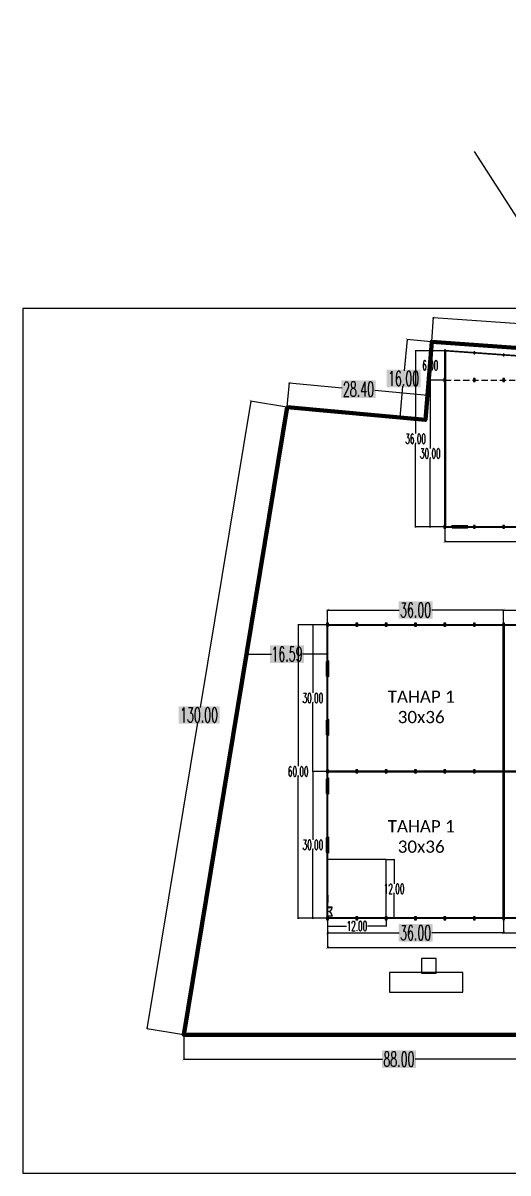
# Model space of a CAD drawing. Header units: millimetres. Extents: x 2175 to 3376, y 1504 to 1740.
# Drawn here: x 2175.1 to 2274.3, y 1504.5 to 1739.5 of the extents above; entities that cross this region are included whole.
import ezdxf

# ---------------------------------------------------------------- set-up
doc = ezdxf.new("R2010")
doc.units = ezdxf.units.MM
doc.linetypes.add('HIDDEN', pattern=[0.375, 0.25, -0.125])
for name, color, linetype in [('ARCH', 7, 'Continuous'), ('GR', 7, 'Continuous'), ('KOP TEKS', 1, 'Continuous'), ('TEXT', 7, 'Continuous')]:
    doc.layers.add(name, color=color, linetype=linetype)
for name, color, linetype, lineweight in [('GRS-TIPIS', 253, 'Continuous', 9), ('HAT', 8, 'Continuous', 9), ('HATCH', 9, 'Continuous', 0), ('kusen', 2, 'Continuous', 5), ('Pondasi', 6, 'Continuous', 9), ('POT', 2, 'Continuous', 30)]:
    doc.layers.add(name, color=color, linetype=linetype, lineweight=lineweight)
doc.styles.add('-DIM2', font='simplex.shx', dxfattribs={"width": 0.55})
doc.styles.get("Standard").update_dxf_attribs({"font": 'arial.ttf'})
doc.dimstyles.new('DIMENSI WARNA BENOWO', dxfattribs={"dimtxt": 3, "dimasz": 0.5, "dimexe": 0.05, "dimexo": 0.05, "dimgap": 0.05, "dimtad": 0, "dimtih": 1, "dimtoh": 1, "dimrnd": 0.0025, "dimzin": 0, "dimdsep": 46, "dimtxsty": '-DIM2', "dimblk": 'ARCHTICK', "dimcen": 0.05, "dimclrd": 1, "dimclre": 1, "dimclrt": 256, "dimadec": 0, "dimazin": 0, "dimtfac": 1, "dimtofl": 0, "dimtmove": 0, "dimatfit": 3, "dimldrblk": 'ARCHTICK', "dimfxl": 0.18, "dimtfill": 2, "dimtfillclr": 256, "dimtolj": 1, "dimtzin": 0, "dimarcsym": 0})
doc.dimstyles.new('SITEPLAN SAMARINDA', dxfattribs={"dimtxt": 2, "dimasz": 0.3, "dimexe": 0.1, "dimexo": 0.1, "dimgap": 0.05, "dimtad": 0, "dimtih": 1, "dimtoh": 1, "dimzin": 0, "dimdsep": 46, "dimtxsty": '-DIM2', "dimblk": 'ARCHTICK', "dimcen": 0.3, "dimdle": 0.1, "dimclrd": 1, "dimclre": 1, "dimclrt": 7, "dimadec": 0, "dimazin": 0, "dimtfac": 1, "dimtix": 1, "dimtofl": 0, "dimtmove": 0, "dimatfit": 3, "dimldrblk": 'ARCHTICK', "dimfxl": 1, "dimtolj": 1, "dimtzin": 0, "dimarcsym": 0})

# ---------------------------------------------------------------- blocks, each defined once
blk = doc.blocks.new('_ArchTick')
at = {"color": 0, "linetype": 'ByBlock', "const_width": 0.15}
blk.add_lwpolyline([(-0.5, -0.5), (0.5, 0.5)], dxfattribs=at)
blk = doc.blocks.new('*D1032')
at = {"layer": 'Defpoints', "color": 0, "transparency": 16777216}
for p in [(2258.68, 1674.37), (2348.8, 1672.95), (2348.45, 1667.97)]:
    blk.add_point(p, dxfattribs=at)
at = {"layer": 'GR', "color": 1, "lineweight": -2, "transparency": 16777216}
for p, q in [((2258.68, 1674.42), (2259.04, 1679.41)), ((2259.03, 1679.36), (2300.57, 1676.4)), ((2348.8, 1672.95), (2307.27, 1675.92)), ((2348.45, 1668.02), (2348.81, 1673))]:
    blk.add_line(p, q, dxfattribs=at)
at = {"layer": 'GR', "color": 1, "lineweight": -2, "transparency": 16777216, "xscale": 0.5, "yscale": 0.5, "zscale": 0.5}
for p, rotation in [((2259.03, 1679.36), 175.916745475902), ((2348.8, 1672.95), 355.9167454759021)]:
    blk.add_blockref('_ArchTick', p, dxfattribs=dict(at, rotation=rotation))
at = {"layer": 'GR', "color": 240, "transparency": 16777216, "insert": (2303.92, 1676.16), "char_height": 3, "attachment_point": 5, "style": '-DIM2', "bg_fill": 1, "box_fill_scale": 1.1, "bg_fill_color": 256, "bg_fill_true_color": 16180224, "bg_fill_transparency": 0}
blk.add_mtext('\\A1;90.00', dxfattribs=at)
blk = doc.blocks.new('*D1034')
at = {"layer": 'Defpoints', "color": 0, "transparency": 16777216}
for p in [(2207.97, 1532.73), (2295.97, 1532.73), (2207.97, 1527.73)]:
    blk.add_point(p, dxfattribs=at)
at = {"layer": 'GR', "color": 1, "lineweight": -2, "transparency": 16777216}
for p, q in [((2207.97, 1532.68), (2207.97, 1527.68)), ((2295.97, 1532.68), (2295.97, 1527.68)), ((2207.97, 1527.73), (2248.62, 1527.73)), ((2295.97, 1527.73), (2255.32, 1527.73))]:
    blk.add_line(p, q, dxfattribs=at)
at = {"layer": 'GR', "color": 1, "lineweight": -2, "transparency": 16777216, "xscale": 0.5, "yscale": 0.5, "zscale": 0.5, "rotation": 180}
blk.add_blockref('_ArchTick', (2207.97, 1527.73), dxfattribs=at)
at = {"layer": 'GR', "color": 1, "lineweight": -2, "transparency": 16777216, "xscale": 0.5, "yscale": 0.5, "zscale": 0.5}
blk.add_blockref('_ArchTick', (2295.97, 1527.73), dxfattribs=at)
at = {"layer": 'GR', "color": 240, "transparency": 16777216, "insert": (2251.97, 1527.73), "char_height": 3, "attachment_point": 5, "style": '-DIM2', "bg_fill": 1, "box_fill_scale": 1.1, "bg_fill_color": 256, "bg_fill_true_color": 16180224, "bg_fill_transparency": 0}
blk.add_mtext('\\A1;88.00', dxfattribs=at)
blk = doc.blocks.new('*D1037')
at = {"layer": 'Defpoints', "color": 0, "transparency": 16777216}
for p in [(2221.66, 1662.23), (2229.11, 1661), (2207.97, 1532.73)]:
    blk.add_point(p, dxfattribs=at)
at = {"layer": 'GR', "color": 1, "lineweight": -2, "transparency": 16777216}
for p, q in [((2221.66, 1662.23), (2211.35, 1599.64)), ((2229.06, 1661.01), (2221.61, 1662.24)), ((2200.53, 1533.96), (2210.84, 1596.54)), ((2207.92, 1532.74), (2200.48, 1533.97))]:
    blk.add_line(p, q, dxfattribs=at)
at = {"layer": 'GR', "color": 1, "lineweight": -2, "transparency": 16777216, "xscale": 0.5, "yscale": 0.5, "zscale": 0.5}
for p, rotation in [((2221.66, 1662.23), 80.64261056098297), ((2200.53, 1533.96), 260.6426105609829)]:
    blk.add_blockref('_ArchTick', p, dxfattribs=dict(at, rotation=rotation))
at = {"layer": 'GR', "color": 240, "transparency": 16777216, "insert": (2211.1, 1598.09), "char_height": 3, "attachment_point": 5, "style": '-DIM2', "bg_fill": 1, "box_fill_scale": 1.1, "bg_fill_color": 256, "bg_fill_true_color": 16180224, "bg_fill_transparency": 0}
blk.add_mtext('\\A1;130.00', dxfattribs=at)
blk = doc.blocks.new('*D1038')
at = {"layer": 'Defpoints', "color": 0, "transparency": 16777216}
for p in [(2257.85, 1663.41), (2229.11, 1661), (2257.39, 1658.43)]:
    blk.add_point(p, dxfattribs=at)
at = {"layer": 'GR', "color": 1, "lineweight": -2, "transparency": 16777216}
for p, q in [((2229.11, 1661.05), (2229.57, 1666.03)), ((2229.56, 1665.98), (2240.36, 1665)), ((2257.85, 1663.41), (2247.06, 1664.39)), ((2257.4, 1658.48), (2257.85, 1663.46))]:
    blk.add_line(p, q, dxfattribs=at)
at = {"layer": 'GR', "color": 1, "lineweight": -2, "transparency": 16777216, "xscale": 0.5, "yscale": 0.5, "zscale": 0.5}
for p, rotation in [((2229.56, 1665.98), 174.800077725557), ((2257.85, 1663.41), 354.800077725557)]:
    blk.add_blockref('_ArchTick', p, dxfattribs=dict(at, rotation=rotation))
at = {"layer": 'GR', "color": 240, "transparency": 16777216, "insert": (2243.71, 1664.69), "char_height": 3, "attachment_point": 5, "style": '-DIM2', "bg_fill": 1, "box_fill_scale": 1.1, "bg_fill_color": 256, "bg_fill_true_color": 16180224, "bg_fill_transparency": 0}
blk.add_mtext('\\A1;28.40', dxfattribs=at)
blk = doc.blocks.new('*D1039')
at = {"layer": 'Defpoints', "color": 0, "transparency": 16777216}
for p in [(2258.68, 1674.37), (2252.2, 1658.9), (2257.23, 1658.44)]:
    blk.add_point(p, dxfattribs=at)
at = {"layer": 'GR', "color": 1, "lineweight": -2, "transparency": 16777216}
for p, q in [((2253.65, 1674.83), (2253.06, 1668.42)), ((2258.63, 1674.38), (2253.6, 1674.84)), ((2252.2, 1658.9), (2252.78, 1665.32)), ((2257.18, 1658.45), (2252.15, 1658.9))]:
    blk.add_line(p, q, dxfattribs=at)
at = {"layer": 'GR', "color": 1, "lineweight": -2, "transparency": 16777216, "xscale": 0.5, "yscale": 0.5, "zscale": 0.5}
for p, rotation in [((2253.65, 1674.83), 84.8000777255594), ((2252.2, 1658.9), 264.8000777255594)]:
    blk.add_blockref('_ArchTick', p, dxfattribs=dict(at, rotation=rotation))
at = {"layer": 'GR', "color": 240, "transparency": 16777216, "insert": (2252.92, 1666.87), "char_height": 3, "attachment_point": 5, "style": '-DIM2', "bg_fill": 1, "box_fill_scale": 1.1, "bg_fill_color": 256, "bg_fill_true_color": 16180224, "bg_fill_transparency": 0}
blk.add_mtext('\\A1;16.00', dxfattribs=at)
blk = doc.blocks.new('*D1266')
at = {"layer": 'Defpoints', "color": 0, "transparency": 16777216}
for p in [(2261.38, 1672.55), (2258.38, 1666.55), (2261.38, 1666.55)]:
    blk.add_point(p, dxfattribs=at)
at = {"layer": 'GR', "color": 1, "linetype": 'Continuous', "lineweight": -2, "transparency": 16777216}
for p, q in [((2261.28, 1672.55), (2258.28, 1672.55)), ((2261.28, 1666.55), (2258.28, 1666.55))]:
    blk.add_line(p, q, dxfattribs=at)
at = {"layer": 'GR', "color": 1, "lineweight": -2, "transparency": 16777216}
for p, q in [((2258.38, 1672.65), (2258.38, 1670.6)), ((2258.38, 1666.45), (2258.38, 1668.5))]:
    blk.add_line(p, q, dxfattribs=at)
at = {"layer": 'GR', "color": 1, "lineweight": -2, "transparency": 16777216, "xscale": 0.3, "yscale": 0.3, "zscale": 0.3}
for p, rotation in [((2258.38, 1672.55), 90), ((2258.38, 1666.55), 270)]:
    blk.add_blockref('_ArchTick', p, dxfattribs=dict(at, rotation=rotation))
at = {"layer": 'GR', "color": 7, "lineweight": 0, "transparency": 16777216, "insert": (2258.38, 1669.55), "char_height": 2, "attachment_point": 5, "style": '-DIM2'}
blk.add_mtext('\\A1;6.00', dxfattribs=at)
blk = doc.blocks.new('*D1267')
at = {"layer": 'Defpoints', "color": 0, "transparency": 16777216}
for p in [(2261.38, 1666.55), (2258.38, 1636.55), (2261.38, 1636.55)]:
    blk.add_point(p, dxfattribs=at)
at = {"layer": 'GR', "color": 1, "linetype": 'Continuous', "lineweight": -2, "transparency": 16777216}
for p, q in [((2261.28, 1666.55), (2258.28, 1666.55)), ((2261.28, 1636.55), (2258.28, 1636.55))]:
    blk.add_line(p, q, dxfattribs=at)
at = {"layer": 'GR', "color": 1, "lineweight": -2, "transparency": 16777216}
for p, q in [((2258.38, 1666.65), (2258.38, 1652.6)), ((2258.38, 1636.45), (2258.38, 1650.5))]:
    blk.add_line(p, q, dxfattribs=at)
at = {"layer": 'GR', "color": 1, "lineweight": -2, "transparency": 16777216, "xscale": 0.3, "yscale": 0.3, "zscale": 0.3}
for p, rotation in [((2258.38, 1666.55), 90), ((2258.38, 1636.55), 270)]:
    blk.add_blockref('_ArchTick', p, dxfattribs=dict(at, rotation=rotation))
at = {"layer": 'GR', "color": 7, "lineweight": 0, "transparency": 16777216, "insert": (2258.38, 1651.55), "char_height": 2, "attachment_point": 5, "style": '-DIM2'}
blk.add_mtext('\\A1;30.00', dxfattribs=at)
blk = doc.blocks.new('*D1042')
at = {"layer": 'Defpoints', "color": 0, "transparency": 16777216}
for p in [(2258.38, 1672.55), (2255.38, 1636.55), (2258.38, 1636.55)]:
    blk.add_point(p, dxfattribs=at)
at = {"layer": 'GR', "color": 1, "linetype": 'Continuous', "lineweight": -2, "transparency": 16777216}
for p, q in [((2258.28, 1672.55), (2255.28, 1672.55)), ((2258.28, 1636.55), (2255.28, 1636.55))]:
    blk.add_line(p, q, dxfattribs=at)
at = {"layer": 'GR', "color": 1, "lineweight": -2, "transparency": 16777216}
for p, q in [((2255.38, 1672.65), (2255.38, 1655.6)), ((2255.38, 1636.45), (2255.38, 1653.5))]:
    blk.add_line(p, q, dxfattribs=at)
at = {"layer": 'GR', "color": 1, "lineweight": -2, "transparency": 16777216, "xscale": 0.3, "yscale": 0.3, "zscale": 0.3}
for p, rotation in [((2255.38, 1672.55), 90), ((2255.38, 1636.55), 270)]:
    blk.add_blockref('_ArchTick', p, dxfattribs=dict(at, rotation=rotation))
at = {"layer": 'GR', "color": 7, "lineweight": 0, "transparency": 16777216, "insert": (2255.38, 1654.55), "char_height": 2, "attachment_point": 5, "style": '-DIM2'}
blk.add_mtext('\\A1;36.00', dxfattribs=at)
blk = doc.blocks.new('*D1268')
at = {"layer": 'Defpoints', "color": 0, "transparency": 16777216}
for p in [(2261.38, 1636.55), (2303.38, 1636.55), (2303.38, 1633.55)]:
    blk.add_point(p, dxfattribs=at)
at = {"layer": 'GR', "color": 1, "lineweight": -2, "transparency": 16777216}
for p, q in [((2261.38, 1636.5), (2261.38, 1633.5)), ((2303.38, 1636.5), (2303.38, 1633.5)), ((2261.38, 1633.55), (2279.03, 1633.55)), ((2303.38, 1633.55), (2285.73, 1633.55))]:
    blk.add_line(p, q, dxfattribs=at)
at = {"layer": 'GR', "color": 1, "lineweight": -2, "transparency": 16777216, "xscale": 0.5, "yscale": 0.5, "zscale": 0.5, "rotation": 180}
blk.add_blockref('_ArchTick', (2261.38, 1633.55), dxfattribs=at)
at = {"layer": 'GR', "color": 1, "lineweight": -2, "transparency": 16777216, "xscale": 0.5, "yscale": 0.5, "zscale": 0.5}
blk.add_blockref('_ArchTick', (2303.38, 1633.55), dxfattribs=at)
at = {"layer": 'GR', "color": 240, "transparency": 16777216, "insert": (2282.38, 1633.55), "char_height": 3, "attachment_point": 5, "style": '-DIM2', "bg_fill": 1, "box_fill_scale": 1.1, "bg_fill_color": 256, "bg_fill_true_color": 16180224, "bg_fill_transparency": 0}
blk.add_mtext('\\A1;42.00', dxfattribs=at)
blk = doc.blocks.new('*D1043')
at = {"layer": 'Defpoints', "color": 0, "transparency": 16777216}
for p in [(2220.8, 1610.55), (2237.38, 1610.55), (2237.38, 1610.55)]:
    blk.add_point(p, dxfattribs=at)
at = {"layer": 'GR', "color": 1, "lineweight": -2, "transparency": 16777216}
for p, q in [((2220.8, 1610.55), (2225.94, 1610.55)), ((2237.38, 1610.55), (2232.24, 1610.55))]:
    blk.add_line(p, q, dxfattribs=at)
at = {"layer": 'GR', "color": 1, "lineweight": -2, "transparency": 16777216, "xscale": 0.5, "yscale": 0.5, "zscale": 0.5, "rotation": 180}
blk.add_blockref('_ArchTick', (2220.8, 1610.55), dxfattribs=at)
at = {"layer": 'GR', "color": 1, "lineweight": -2, "transparency": 16777216, "xscale": 0.5, "yscale": 0.5, "zscale": 0.5}
blk.add_blockref('_ArchTick', (2237.38, 1610.55), dxfattribs=at)
at = {"layer": 'GR', "color": 240, "transparency": 16777216, "insert": (2229.09, 1610.55), "char_height": 3, "attachment_point": 5, "style": '-DIM2', "bg_fill": 1, "box_fill_scale": 1.1, "bg_fill_color": 256, "bg_fill_true_color": 16180224, "bg_fill_transparency": 0}
blk.add_mtext('\\A1;16.59', dxfattribs=at)
blk = doc.blocks.new('*D1270')
at = {"layer": 'Defpoints', "color": 0, "transparency": 16777216}
for p in [(2273.38, 1619.55), (2237.38, 1616.55), (2273.38, 1616.55)]:
    blk.add_point(p, dxfattribs=at)
at = {"layer": 'GR', "color": 1, "lineweight": -2, "transparency": 16777216}
for p, q in [((2237.38, 1616.6), (2237.38, 1619.6)), ((2237.38, 1619.55), (2252.03, 1619.55)), ((2273.38, 1619.55), (2258.73, 1619.55)), ((2273.38, 1616.6), (2273.38, 1619.6))]:
    blk.add_line(p, q, dxfattribs=at)
at = {"layer": 'GR', "color": 1, "lineweight": -2, "transparency": 16777216, "xscale": 0.5, "yscale": 0.5, "zscale": 0.5, "rotation": 180}
blk.add_blockref('_ArchTick', (2237.38, 1619.55), dxfattribs=at)
at = {"layer": 'GR', "color": 1, "lineweight": -2, "transparency": 16777216, "xscale": 0.5, "yscale": 0.5, "zscale": 0.5}
blk.add_blockref('_ArchTick', (2273.38, 1619.55), dxfattribs=at)
at = {"layer": 'GR', "color": 240, "transparency": 16777216, "insert": (2255.38, 1619.55), "char_height": 3, "attachment_point": 5, "style": '-DIM2', "bg_fill": 1, "box_fill_scale": 1.1, "bg_fill_color": 256, "bg_fill_true_color": 16180224, "bg_fill_transparency": 0}
blk.add_mtext('\\A1;36.00', dxfattribs=at)
blk = doc.blocks.new('*D1044')
at = {"layer": 'Defpoints', "color": 0, "transparency": 16777216}
for p in [(2351.38, 1619.55), (2273.38, 1616.55), (2351.38, 1616.55)]:
    blk.add_point(p, dxfattribs=at)
at = {"layer": 'GR', "color": 1, "lineweight": -2, "transparency": 16777216}
for p, q in [((2273.38, 1616.6), (2273.38, 1619.6)), ((2273.38, 1619.55), (2309.03, 1619.55)), ((2351.38, 1619.55), (2315.73, 1619.55)), ((2351.38, 1616.6), (2351.38, 1619.6))]:
    blk.add_line(p, q, dxfattribs=at)
at = {"layer": 'GR', "color": 1, "lineweight": -2, "transparency": 16777216, "xscale": 0.5, "yscale": 0.5, "zscale": 0.5, "rotation": 180}
blk.add_blockref('_ArchTick', (2273.38, 1619.55), dxfattribs=at)
at = {"layer": 'GR', "color": 1, "lineweight": -2, "transparency": 16777216, "xscale": 0.5, "yscale": 0.5, "zscale": 0.5}
blk.add_blockref('_ArchTick', (2351.38, 1619.55), dxfattribs=at)
at = {"layer": 'GR', "color": 240, "transparency": 16777216, "insert": (2312.38, 1619.55), "char_height": 3, "attachment_point": 5, "style": '-DIM2', "bg_fill": 1, "box_fill_scale": 1.1, "bg_fill_color": 256, "bg_fill_true_color": 16180224, "bg_fill_transparency": 0}
blk.add_mtext('\\A1;78.00', dxfattribs=at)
blk = doc.blocks.new('*D1045')
at = {"layer": 'Defpoints', "color": 0, "transparency": 16777216}
for p in [(2237.38, 1616.55), (2234.38, 1586.55), (2237.38, 1586.55)]:
    blk.add_point(p, dxfattribs=at)
at = {"layer": 'GR', "color": 1, "linetype": 'Continuous', "lineweight": -2, "transparency": 16777216}
for p, q in [((2237.28, 1616.55), (2234.28, 1616.55)), ((2237.28, 1586.55), (2234.28, 1586.55))]:
    blk.add_line(p, q, dxfattribs=at)
at = {"layer": 'GR', "color": 1, "lineweight": -2, "transparency": 16777216}
for p, q in [((2234.38, 1616.65), (2234.38, 1602.6)), ((2234.38, 1586.45), (2234.38, 1600.5))]:
    blk.add_line(p, q, dxfattribs=at)
at = {"layer": 'GR', "color": 1, "lineweight": -2, "transparency": 16777216, "xscale": 0.3, "yscale": 0.3, "zscale": 0.3}
for p, rotation in [((2234.38, 1616.55), 90), ((2234.38, 1586.55), 270)]:
    blk.add_blockref('_ArchTick', p, dxfattribs=dict(at, rotation=rotation))
at = {"layer": 'GR', "color": 7, "lineweight": 0, "transparency": 16777216, "insert": (2234.38, 1601.55), "char_height": 2, "attachment_point": 5, "style": '-DIM2'}
blk.add_mtext('\\A1;30.00', dxfattribs=at)
blk = doc.blocks.new('*D1046')
at = {"layer": 'Defpoints', "color": 0, "transparency": 16777216}
for p in [(2237.38, 1586.55), (2234.38, 1556.55), (2237.38, 1556.55)]:
    blk.add_point(p, dxfattribs=at)
at = {"layer": 'GR', "color": 1, "linetype": 'Continuous', "lineweight": -2, "transparency": 16777216}
for p, q in [((2237.28, 1586.55), (2234.28, 1586.55)), ((2237.28, 1556.55), (2234.28, 1556.55))]:
    blk.add_line(p, q, dxfattribs=at)
at = {"layer": 'GR', "color": 1, "lineweight": -2, "transparency": 16777216}
for p, q in [((2234.38, 1586.65), (2234.38, 1572.6)), ((2234.38, 1556.45), (2234.38, 1570.5))]:
    blk.add_line(p, q, dxfattribs=at)
at = {"layer": 'GR', "color": 1, "lineweight": -2, "transparency": 16777216, "xscale": 0.3, "yscale": 0.3, "zscale": 0.3}
for p, rotation in [((2234.38, 1586.55), 90), ((2234.38, 1556.55), 270)]:
    blk.add_blockref('_ArchTick', p, dxfattribs=dict(at, rotation=rotation))
at = {"layer": 'GR', "color": 7, "lineweight": 0, "transparency": 16777216, "insert": (2234.38, 1571.55), "char_height": 2, "attachment_point": 5, "style": '-DIM2'}
blk.add_mtext('\\A1;30.00', dxfattribs=at)
blk = doc.blocks.new('*D1047')
at = {"layer": 'Defpoints', "color": 0, "transparency": 16777216}
for p in [(2234.38, 1616.55), (2231.38, 1556.55), (2234.38, 1556.55)]:
    blk.add_point(p, dxfattribs=at)
at = {"layer": 'GR', "color": 1, "linetype": 'Continuous', "lineweight": -2, "transparency": 16777216}
for p, q in [((2234.28, 1616.55), (2231.28, 1616.55)), ((2234.28, 1556.55), (2231.28, 1556.55))]:
    blk.add_line(p, q, dxfattribs=at)
at = {"layer": 'GR', "color": 1, "lineweight": -2, "transparency": 16777216}
for p, q in [((2231.38, 1616.65), (2231.38, 1587.6)), ((2231.38, 1556.45), (2231.38, 1585.5))]:
    blk.add_line(p, q, dxfattribs=at)
at = {"layer": 'GR', "color": 1, "lineweight": -2, "transparency": 16777216, "xscale": 0.3, "yscale": 0.3, "zscale": 0.3}
for p, rotation in [((2231.38, 1616.55), 90), ((2231.38, 1556.55), 270)]:
    blk.add_blockref('_ArchTick', p, dxfattribs=dict(at, rotation=rotation))
at = {"layer": 'GR', "color": 7, "lineweight": 0, "transparency": 16777216, "insert": (2231.38, 1586.55), "char_height": 2, "attachment_point": 5, "style": '-DIM2'}
blk.add_mtext('\\A1;60.00', dxfattribs=at)
blk = doc.blocks.new('*D1048')
at = {"layer": 'Defpoints', "color": 0, "transparency": 16777216}
for p in [(2237.38, 1556.55), (2273.38, 1556.55), (2273.38, 1553.55)]:
    blk.add_point(p, dxfattribs=at)
at = {"layer": 'GR', "color": 1, "lineweight": -2, "transparency": 16777216}
for p, q in [((2237.38, 1556.5), (2237.38, 1553.5)), ((2273.38, 1556.5), (2273.38, 1553.5)), ((2237.38, 1553.55), (2252.03, 1553.55)), ((2273.38, 1553.55), (2258.73, 1553.55))]:
    blk.add_line(p, q, dxfattribs=at)
at = {"layer": 'GR', "color": 1, "lineweight": -2, "transparency": 16777216, "xscale": 0.5, "yscale": 0.5, "zscale": 0.5, "rotation": 180}
blk.add_blockref('_ArchTick', (2237.38, 1553.55), dxfattribs=at)
at = {"layer": 'GR', "color": 1, "lineweight": -2, "transparency": 16777216, "xscale": 0.5, "yscale": 0.5, "zscale": 0.5}
blk.add_blockref('_ArchTick', (2273.38, 1553.55), dxfattribs=at)
at = {"layer": 'GR', "color": 240, "transparency": 16777216, "insert": (2255.38, 1553.55), "char_height": 3, "attachment_point": 5, "style": '-DIM2', "bg_fill": 1, "box_fill_scale": 1.1, "bg_fill_color": 256, "bg_fill_true_color": 16180224, "bg_fill_transparency": 0}
blk.add_mtext('\\A1;36.00', dxfattribs=at)
blk = doc.blocks.new('*D1049')
at = {"layer": 'Defpoints', "color": 0, "transparency": 16777216}
for p in [(2273.38, 1556.55), (2357.38, 1556.55), (2357.38, 1553.55)]:
    blk.add_point(p, dxfattribs=at)
at = {"layer": 'GR', "color": 1, "lineweight": -2, "transparency": 16777216}
for p, q in [((2273.38, 1556.5), (2273.38, 1553.5)), ((2357.38, 1556.5), (2357.38, 1553.5)), ((2273.38, 1553.55), (2312.03, 1553.55)), ((2357.38, 1553.55), (2318.73, 1553.55))]:
    blk.add_line(p, q, dxfattribs=at)
at = {"layer": 'GR', "color": 1, "lineweight": -2, "transparency": 16777216, "xscale": 0.5, "yscale": 0.5, "zscale": 0.5, "rotation": 180}
blk.add_blockref('_ArchTick', (2273.38, 1553.55), dxfattribs=at)
at = {"layer": 'GR', "color": 1, "lineweight": -2, "transparency": 16777216, "xscale": 0.5, "yscale": 0.5, "zscale": 0.5}
blk.add_blockref('_ArchTick', (2357.38, 1553.55), dxfattribs=at)
at = {"layer": 'GR', "color": 240, "transparency": 16777216, "insert": (2315.38, 1553.55), "char_height": 3, "attachment_point": 5, "style": '-DIM2', "bg_fill": 1, "box_fill_scale": 1.1, "bg_fill_color": 256, "bg_fill_true_color": 16180224, "bg_fill_transparency": 0}
blk.add_mtext('\\A1;84.00', dxfattribs=at)
blk = doc.blocks.new('*D1050')
at = {"layer": 'Defpoints', "color": 0, "transparency": 16777216}
for p in [(2237.38, 1553.55), (2357.38, 1553.55), (2357.38, 1550.55)]:
    blk.add_point(p, dxfattribs=at)
at = {"layer": 'GR', "color": 1, "lineweight": -2, "transparency": 16777216}
for p, q in [((2237.38, 1553.5), (2237.38, 1550.5)), ((2357.38, 1553.5), (2357.38, 1550.5)), ((2237.38, 1550.55), (2293.41, 1550.55)), ((2357.38, 1550.55), (2301.36, 1550.55))]:
    blk.add_line(p, q, dxfattribs=at)
at = {"layer": 'GR', "color": 1, "lineweight": -2, "transparency": 16777216, "xscale": 0.5, "yscale": 0.5, "zscale": 0.5, "rotation": 180}
blk.add_blockref('_ArchTick', (2237.38, 1550.55), dxfattribs=at)
at = {"layer": 'GR', "color": 1, "lineweight": -2, "transparency": 16777216, "xscale": 0.5, "yscale": 0.5, "zscale": 0.5}
blk.add_blockref('_ArchTick', (2357.38, 1550.55), dxfattribs=at)
at = {"layer": 'GR', "color": 240, "transparency": 16777216, "insert": (2297.38, 1550.55), "char_height": 3, "attachment_point": 5, "style": '-DIM2', "bg_fill": 1, "box_fill_scale": 1.1, "bg_fill_color": 256, "bg_fill_true_color": 16180224, "bg_fill_transparency": 0}
blk.add_mtext('\\A1;120.00', dxfattribs=at)
blk = doc.blocks.new('*D1271')
at = {"layer": 'Defpoints', "color": 0, "transparency": 16777216}
for p in [(2237.38, 1556.55), (2249.38, 1556.55), (2249.38, 1554.95)]:
    blk.add_point(p, dxfattribs=at)
at = {"layer": 'GR', "color": 1, "linetype": 'Continuous', "lineweight": -2, "transparency": 16777216}
for p, q in [((2237.38, 1556.45), (2237.38, 1554.85)), ((2249.38, 1556.45), (2249.38, 1554.85))]:
    blk.add_line(p, q, dxfattribs=at)
at = {"layer": 'GR', "color": 1, "lineweight": -2, "transparency": 16777216}
for p, q in [((2237.28, 1554.95), (2241.24, 1554.95)), ((2249.48, 1554.95), (2245.53, 1554.95))]:
    blk.add_line(p, q, dxfattribs=at)
at = {"layer": 'GR', "color": 1, "lineweight": -2, "transparency": 16777216, "xscale": 0.3, "yscale": 0.3, "zscale": 0.3, "rotation": 180}
blk.add_blockref('_ArchTick', (2237.38, 1554.95), dxfattribs=at)
at = {"layer": 'GR', "color": 1, "lineweight": -2, "transparency": 16777216, "xscale": 0.3, "yscale": 0.3, "zscale": 0.3}
blk.add_blockref('_ArchTick', (2249.38, 1554.95), dxfattribs=at)
at = {"layer": 'GR', "color": 7, "transparency": 16777216, "insert": (2243.38, 1554.95), "char_height": 2, "attachment_point": 5, "style": '-DIM2'}
blk.add_mtext('\\A1;12.00', dxfattribs=at)
blk = doc.blocks.new('*D1052')
at = {"layer": 'Defpoints', "color": 0, "transparency": 16777216}
for p in [(2249.38, 1568.55), (2250.98, 1568.55), (2249.38, 1556.55)]:
    blk.add_point(p, dxfattribs=at)
at = {"layer": 'GR', "color": 1, "linetype": 'Continuous', "lineweight": -2, "transparency": 16777216}
for p, q in [((2249.48, 1568.55), (2251.08, 1568.55)), ((2249.48, 1556.55), (2251.08, 1556.55))]:
    blk.add_line(p, q, dxfattribs=at)
at = {"layer": 'GR', "color": 1, "lineweight": -2, "transparency": 16777216}
for p, q in [((2250.98, 1568.65), (2250.98, 1563.6)), ((2250.98, 1556.45), (2250.98, 1561.5))]:
    blk.add_line(p, q, dxfattribs=at)
at = {"layer": 'GR', "color": 1, "lineweight": -2, "transparency": 16777216, "xscale": 0.3, "yscale": 0.3, "zscale": 0.3}
for p, rotation in [((2250.98, 1568.55), 90), ((2250.98, 1556.55), 270)]:
    blk.add_blockref('_ArchTick', p, dxfattribs=dict(at, rotation=rotation))
at = {"layer": 'GR', "color": 7, "transparency": 16777216, "insert": (2250.98, 1562.55), "char_height": 2, "attachment_point": 5, "style": '-DIM2'}
blk.add_mtext('\\A1;12.00', dxfattribs=at)
blk = doc.blocks.new('DOOR-190')
at = {"layer": 'ARCH', "color": 32}
for p, q in [((-910, -270), (-955, -270)), ((-955, -270), (-955, -370)), ((-955, -370), (-905, -370)), ((-910, -270), (-910, -310)), ((-905, -310), (-910, -310)), ((-905, -310), (-905, -370)), ((900, -310), (895, -310)), ((895, -370), (895, -310)), ((895, -370), (945, -370)), ((900, -310), (900, -270)), ((945, -270), (900, -270)), ((945, -370), (945, -270))]:
    blk.add_line(p, q, dxfattribs=at)
for points in [[(-875, 630), (-910, 630), (-910, -270), (-875, -270)], [(865, 630), (900, 630), (900, -270), (865, -270)]]:
    blk.add_lwpolyline(points, close=True, dxfattribs=at)
at = {"layer": 'ARCH', "color": 40}
for centre, start, end in [((-910, -275), 0, 87.78359), ((900, -275), 92.21641, 180)]:
    blk.add_arc(centre, 905, start, end, dxfattribs=at)
blk = doc.blocks.new('Jendela Aluminium Kusen')
at = {"layer": 'kusen'}
for points in [[(100, 0), (100, 0), (100, 0), (100, 0), (100, 40), (100, 40), (100, 40), (0, 40), (0, 40), (0, 40), (0, 40), (0, 40), (0, 40), (0, 0), (100, 0)], [(18, 40), (18, 37), (3, 37), (3, 3), (32, 3)], [(33, 8), (34, 7)], [(41, 3), (64, 3)], [(73, 3), (97, 3), (97, 37), (82, 37), (82, 40)]]:
    blk.add_lwpolyline(points, dxfattribs=at)
for points in [[(33, 8, 2.3381048), (40, 8), (39, 7)], [(34, 7, 2.5322397), (39, 7)]]:
    blk.add_lwpolyline(points, format="xyb", dxfattribs=at)
blk.add_lwpolyline([(66, 7, 2.5322397), (71, 7), (72, 8, -2.3381048), (65, 8)], format="xyb", close=True, dxfattribs=at)
blk = doc.blocks.new('WF300')
at = {"layer": 'Pondasi'}
for p, q in [((4219.41, -132.1), (4219.42, -132.1)), ((4219.42, -131.98), (4219.42, -132.1)), ((4219.42, -132.03), (4219.7, -132.03)), ((4219.42, -132.04), (4219.7, -132.04)), ((4219.56, -132.04), (4219.56, -132.03)), ((4219.7, -132.1), (4219.7, -131.98)), ((4219.7, -132.1), (4219.71, -132.1))]:
    blk.add_line(p, q, dxfattribs=at)
blk.add_lwpolyline([(4219.78, -132.19), (4219.78, -131.89), (4219.33, -131.89), (4219.33, -132.19)], close=True, dxfattribs=at)
for points in [[(4219.42, -131.98), (4219.41, -131.98), (4219.41, -132.1)], [(4219.71, -132.1), (4219.71, -131.98), (4219.7, -131.98)]]:
    blk.add_lwpolyline(points, dxfattribs=at)

msp = doc.modelspace()

# ---------------------------------------------------------------- linework, layer by layer
at = {"layer": 'GR', "color": 251, "lineweight": 100, "true_color": 0x67696c}
msp.add_lwpolyline([(2229.11, 1661), (2257.394, 1658.426), (2258.677, 1674.375), (2348.449, 1667.966), (2359.214, 1625.097), (2353.587, 1625.332), (2368.102, 1537.118), (2354.696, 1535.184), (2295.051, 1525.306), (2295.973, 1532.73), (2207.973, 1532.73), (2229.11, 1661)], dxfattribs=at)
at = {"layer": 'GR', "color": 144, "true_color": 0x00629d}
for points in [[(2261.31, 1672.628), (2261.31, 1636.473), (2345.46, 1636.473), (2345.46, 1666.617)], [(2261.46, 1672.467), (2261.46, 1636.623), (2345.31, 1636.623), (2345.31, 1666.478)], [(2237.31, 1616.623), (2273.46, 1616.623), (2273.46, 1586.473), (2237.31, 1586.473)], [(2237.46, 1616.473), (2273.31, 1616.473), (2273.31, 1586.623), (2237.46, 1586.623)], [(2273.31, 1616.623), (2351.46, 1616.623), (2351.46, 1586.473), (2273.31, 1586.473)], [(2273.46, 1616.473), (2351.31, 1616.473), (2351.31, 1586.623), (2273.46, 1586.623)], [(2237.31, 1586.623), (2273.46, 1586.623), (2273.46, 1556.473), (2237.31, 1556.473)], [(2237.46, 1586.473), (2273.31, 1586.473), (2273.31, 1556.623), (2237.46, 1556.623)], [(2273.31, 1586.623), (2357.46, 1586.623), (2357.46, 1556.473), (2273.31, 1556.473)], [(2273.46, 1586.473), (2357.31, 1586.473), (2357.31, 1556.623), (2273.46, 1556.623)]]:
    msp.add_lwpolyline(points, close=True, dxfattribs=at)
at = {"layer": 'GR', "color": 252, "linetype": 'HIDDEN', "lineweight": 0, "ltscale": 5, "true_color": 0x929696}
msp.add_lwpolyline([(2261.385, 1666.548), (2303.385, 1666.548), (2303.385, 1636.548), (2261.385, 1636.548)], close=True, dxfattribs=at)
at = {"layer": 'GR', "color": 0, "lineweight": 50}
for points in [[(2262.885, 1636.473), (2265.885, 1636.473), (2265.885, 1636.623), (2262.885, 1636.623)], [(2237.31, 1609.048), (2237.31, 1606.048), (2237.46, 1606.048), (2237.46, 1609.048)], [(2237.31, 1597.048), (2237.31, 1594.048), (2237.46, 1594.048), (2237.46, 1597.048)], [(2237.31, 1585.048), (2237.31, 1582.048), (2237.46, 1582.048), (2237.46, 1585.048)], [(2237.31, 1573.048), (2237.31, 1570.048), (2237.46, 1570.048), (2237.46, 1573.048)]]:
    msp.add_lwpolyline(points, close=True, dxfattribs=at)
at = {"layer": 'GR', "color": 0, "lineweight": 0}
for points in [[(2237.385, 1556.548), (2249.385, 1556.548), (2249.385, 1568.548), (2237.385, 1568.548)], [(2256.613, 1545.335), (2259.613, 1545.335), (2259.613, 1548.335), (2256.613, 1548.335)], [(2250.046, 1545.441), (2250.046, 1541.441), (2265.046, 1541.441), (2265.046, 1545.441)]]:
    msp.add_lwpolyline(points, close=True, dxfattribs=at)
at = {"layer": 'GRS-TIPIS', "linetype": 'HIDDEN', "ltscale": 2}
for points in [[(2261.385, 1672.548), (2261.385, 1636.548), (2345.385, 1636.548), (2345.385, 1666.548)], [(2237.385, 1616.548), (2273.385, 1616.548), (2273.385, 1586.548), (2237.385, 1586.548)], [(2237.385, 1616.548), (2273.385, 1616.548), (2273.385, 1586.548), (2237.385, 1586.548)], [(2273.385, 1616.548), (2351.385, 1616.548), (2351.385, 1586.548), (2273.385, 1586.548)], [(2237.385, 1586.548), (2273.385, 1586.548), (2273.385, 1556.548), (2237.385, 1556.548)], [(2273.385, 1586.548), (2357.385, 1586.548), (2357.385, 1556.548), (2273.385, 1556.548)]]:
    msp.add_lwpolyline(points, close=True, dxfattribs=at)
at = {"layer": 'HATCH', "lineweight": 0}
for p, q in [((2237.31, 1561.248), (2237.46, 1561.248)), ((2237.31, 1561.248), (2237.46, 1561.248)), ((2237.31, 1559.748), (2237.46, 1559.748))]:
    msp.add_line(p, q, dxfattribs=at)
at = {"layer": 'KOP TEKS', "color": 2}
msp.add_lwpolyline([(2267.356, 1713.278), (2281.272, 1691.646), (2303.691, 1739.545)], dxfattribs=at)
msp.add_lwpolyline([(2425.021, 1504.468), (2425.021, 1681.172), (2175.112, 1681.172), (2175.112, 1504.468)], close=True, dxfattribs=at)
at = {"layer": 'kusen', "ltscale": 200}
for points in [[(2237.335, 1560.518), (2237.435, 1560.518), (2237.435, 1561.208), (2237.335, 1561.208)], [(2237.335, 1560.478), (2237.435, 1560.478), (2237.435, 1559.788), (2237.335, 1559.788)]]:
    msp.add_lwpolyline(points, close=True, dxfattribs=at)
at = {"layer": 'kusen', "color": 114}
for points in [[(2237.388, 1560.503), (2237.388, 1561.223), (2237.382, 1561.223), (2237.382, 1560.503)], [(2237.388, 1560.493), (2237.388, 1559.773), (2237.382, 1559.773), (2237.382, 1560.493)]]:
    msp.add_lwpolyline(points, close=True, dxfattribs=at)
at = {"layer": 'Pondasi'}
for p, q in [((2261.336, 1672.664), (2261.336, 1672.656)), ((2261.434, 1672.656), (2261.336, 1672.656)), ((2261.336, 1672.439), (2261.434, 1672.439)), ((2261.336, 1672.439), (2261.336, 1672.431)), ((2261.381, 1672.656), (2261.381, 1672.439)), ((2261.381, 1672.548), (2261.389, 1672.548)), ((2261.389, 1672.656), (2261.389, 1672.439)), ((2267.336, 1672.236), (2267.336, 1672.228)), ((2267.434, 1672.228), (2267.336, 1672.228)), ((2267.336, 1672.01), (2267.434, 1672.01)), ((2267.336, 1672.01), (2267.336, 1672.002)), ((2267.381, 1672.228), (2267.381, 1672.01)), ((2267.381, 1672.119), (2267.389, 1672.119)), ((2267.389, 1672.228), (2267.389, 1672.01)), ((2273.336, 1671.807), (2273.336, 1671.799)), ((2273.434, 1671.799), (2273.336, 1671.799)), ((2273.336, 1671.581), (2273.434, 1671.581)), ((2273.336, 1671.581), (2273.336, 1671.574)), ((2273.381, 1671.799), (2273.381, 1671.581)), ((2273.381, 1671.69), (2273.389, 1671.69)), ((2273.389, 1671.799), (2273.389, 1671.581))]:
    msp.add_line(p, q, dxfattribs=at)
for points in [[(2261.268, 1672.373), (2261.502, 1672.373), (2261.502, 1672.723), (2261.268, 1672.723)], [(2267.268, 1671.944), (2267.502, 1671.944), (2267.502, 1672.294), (2267.268, 1672.294)], [(2273.268, 1671.515), (2273.502, 1671.515), (2273.502, 1671.865), (2273.268, 1671.865)]]:
    msp.add_lwpolyline(points, close=True, dxfattribs=at)
for points in [[(2261.434, 1672.656), (2261.434, 1672.664), (2261.336, 1672.664)], [(2261.336, 1672.431), (2261.434, 1672.431), (2261.434, 1672.439)], [(2267.434, 1672.228), (2267.434, 1672.236), (2267.336, 1672.236)], [(2267.336, 1672.002), (2267.434, 1672.002), (2267.434, 1672.01)], [(2273.434, 1671.799), (2273.434, 1671.807), (2273.336, 1671.807)], [(2273.336, 1671.574), (2273.434, 1671.574), (2273.434, 1671.581)]]:
    msp.add_lwpolyline(points, dxfattribs=at)
at = {"layer": 'TEXT', "lineweight": 0}
msp.add_lwpolyline([(2237.31, 1559.748), (2237.31, 1561.248), (2237.46, 1561.248), (2237.46, 1559.748)], close=True, dxfattribs=at)

# ---------------------------------------------------------------- block references
at = {"color": 12, "xscale": 0.000999999996565748, "yscale": 0.001000000000203727, "zscale": 0.001, "rotation": 270}
msp.add_blockref('DOOR-190', (2237.68, 1557.892), dxfattribs=at)
at = {"layer": 'HAT', "xscale": 1.333333333319186, "yscale": 1.333333333319186, "zscale": 1.333333333319186, "rotation": 269.9999999260696}
for p in [(2437.438, 7292.625), (2443.438, 7292.625), (2449.438, 7292.625), (2437.438, 7262.625), (2443.438, 7262.625), (2449.438, 7262.625), (2413.438, 7242.625), (2419.438, 7242.625), (2425.438, 7242.625), (2431.438, 7242.625), (2437.438, 7242.625), (2443.438, 7242.625), (2449.438, 7242.625), (2413.438, 7212.625), (2419.438, 7212.625), (2425.438, 7212.625), (2431.438, 7212.625), (2437.438, 7212.625), (2443.438, 7212.625), (2449.438, 7212.625), (2413.438, 7182.625), (2419.438, 7182.625), (2425.438, 7182.625), (2431.438, 7182.625), (2437.438, 7182.625), (2443.438, 7182.625), (2449.438, 7182.625)]:
    msp.add_blockref('WF300', p, dxfattribs=at)
at = {"layer": 'POT', "ltscale": 200, "xscale": 0.001, "yscale": 0.001, "zscale": 0.001}
for p in [(2237.335, 1561.208), (2237.335, 1560.478)]:
    msp.add_blockref('Jendela Aluminium Kusen', p, dxfattribs=at)
at = {"layer": 'POT', "ltscale": 200, "xscale": -0.001, "yscale": 0.001, "zscale": 0.001, "rotation": 180}
for p in [(2237.335, 1560.518), (2237.335, 1559.788)]:
    msp.add_blockref('Jendela Aluminium Kusen', p, dxfattribs=at)

# ---------------------------------------------------------------- texts
at = {"char_height": 2.5, "width": 17.36003, "attachment_point": 1}
for insert in [(2247.842, 1603.089), (2247.842, 1576.596)]:
    msp.add_mtext('\\pxqc;{\\fCalibri Light|b0|i0|c0|p34;TAHAP 1\\P30x36}', dxfattribs=dict(at, insert=insert))

# ---------------------------------------------------------------- dimensions: what is measured, and where the dimension line sits
at = {"layer": 'GR'}
for p1, p2, distance, picture, middle in [((2258.677, 1674.375), (2348.449, 1667.966), 5, '*D1032', (2303.919, 1676.158)), ((2258.677, 1674.375), (2257.227, 1658.442), -5.051, '*D1039', (2252.921, 1666.866)), ((2229.11, 1661), (2257.394, 1658.426), 5, '*D1038', (2243.705, 1664.693)), ((2207.973, 1532.73), (2229.11, 1661), 7.547, '*D1037', (2211.095, 1598.092)), ((2295.973, 1532.73), (2207.973, 1532.73), 5, '*D1034', (2251.973, 1527.73))]:
    dim = msp.add_aligned_dim(p1=p1, p2=p2, distance=distance, dimstyle='DIMENSI WARNA BENOWO', dxfattribs=at)
    dim.commit()
    dim.dimension.update_dxf_attribs({"geometry": picture, "text_midpoint": middle})
at = {"layer": 'GR', "color": 0, "lineweight": 0}
for base, p1, p2, picture, middle in [((2255.385, 1636.548), (2258.385, 1672.548), (2258.385, 1636.548), '*D1042', (2255.385, 1654.548)), ((2258.385, 1666.548), (2261.385, 1672.548), (2261.385, 1666.548), '*D1266', (2258.385, 1669.548)), ((2258.385, 1636.548), (2261.385, 1666.548), (2261.385, 1636.548), '*D1267', (2258.385, 1651.548)), ((2231.385, 1556.548), (2234.385, 1616.548), (2234.385, 1556.548), '*D1047', (2231.385, 1586.548)), ((2234.385, 1586.548), (2237.385, 1616.548), (2237.385, 1586.548), '*D1045', (2234.385, 1601.548)), ((2234.385, 1556.548), (2237.385, 1586.548), (2237.385, 1556.548), '*D1046', (2234.385, 1571.548))]:
    dim = msp.add_linear_dim(base=base, p1=p1, p2=p2, angle=90, dimstyle='SITEPLAN SAMARINDA', dxfattribs=at)
    dim.commit()
    dim.dimension.update_dxf_attribs({"geometry": picture, "text_midpoint": middle})
at = {"layer": 'GR'}
for base, p1, p2, dimstyle, picture, middle in [((2303.385, 1633.548), (2261.385, 1636.548), (2303.385, 1636.548), 'DIMENSI WARNA BENOWO', '*D1268', (2282.385, 1633.548)), ((2273.385, 1619.548), (2237.385, 1616.548), (2273.385, 1616.548), 'DIMENSI WARNA BENOWO', '*D1270', (2255.385, 1619.548)), ((2351.385, 1619.548), (2273.385, 1616.548), (2351.385, 1616.548), 'DIMENSI WARNA BENOWO', '*D1044', (2312.385, 1619.548)), ((2237.385, 1610.548), (2220.797, 1610.548), (2237.385, 1610.548), 'DIMENSI WARNA BENOWO', '*D1043', (2229.091, 1610.548)), ((2273.385, 1553.548), (2237.385, 1556.548), (2273.385, 1556.548), 'DIMENSI WARNA BENOWO', '*D1048', (2255.385, 1553.548)), ((2249.385, 1554.948), (2237.385, 1556.548), (2249.385, 1556.548), 'SITEPLAN SAMARINDA', '*D1271', (2243.385, 1554.948)), ((2357.385, 1553.548), (2273.385, 1556.548), (2357.385, 1556.548), 'DIMENSI WARNA BENOWO', '*D1049', (2315.385, 1553.548)), ((2357.385, 1550.548), (2237.385, 1553.548), (2357.385, 1553.548), 'DIMENSI WARNA BENOWO', '*D1050', (2297.385, 1550.548))]:
    dim = msp.add_linear_dim(base=base, p1=p1, p2=p2, dimstyle=dimstyle, dxfattribs=at)
    dim.commit()
    dim.dimension.update_dxf_attribs({"geometry": picture, "text_midpoint": middle})
dim = msp.add_linear_dim(base=(2250.985, 1568.548), p1=(2249.385, 1556.548), p2=(2249.385, 1568.548), angle=90, dimstyle='SITEPLAN SAMARINDA', dxfattribs=at)
dim.commit()
dim.dimension.update_dxf_attribs({"geometry": '*D1052', "text_midpoint": (2250.985, 1562.548)})

doc.saveas('drawing.dxf')
